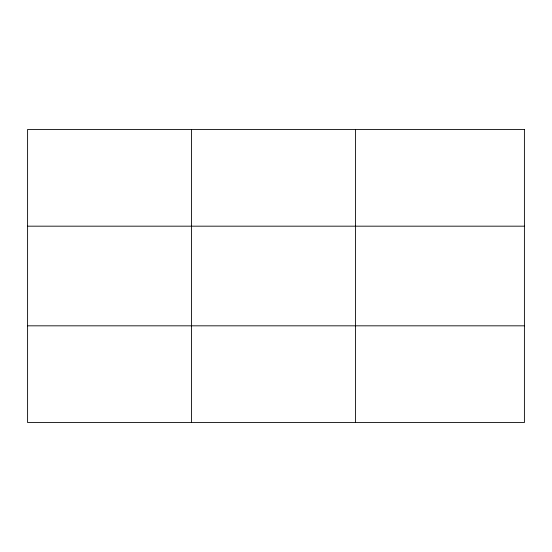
<?xml version="1.0" encoding="UTF-8"?>
<svg xmlns="http://www.w3.org/2000/svg" width="552" height="552" viewBox="0 0 552 552"><rect width="100%" height="100%" fill="white"/><g stroke="black" fill="none" stroke-linecap="round" stroke-linejoin="round"><path stroke-width="0.83" d="M191.544 422.549L191.544 129.451M355.488 422.549L355.488 129.451M27.6 226.175L524.4 226.175M27.6 325.825L524.4 325.825M524.4 129.451L524.4 422.549L27.6 422.549L27.6 129.451L524.4 129.451"/></g></svg>
